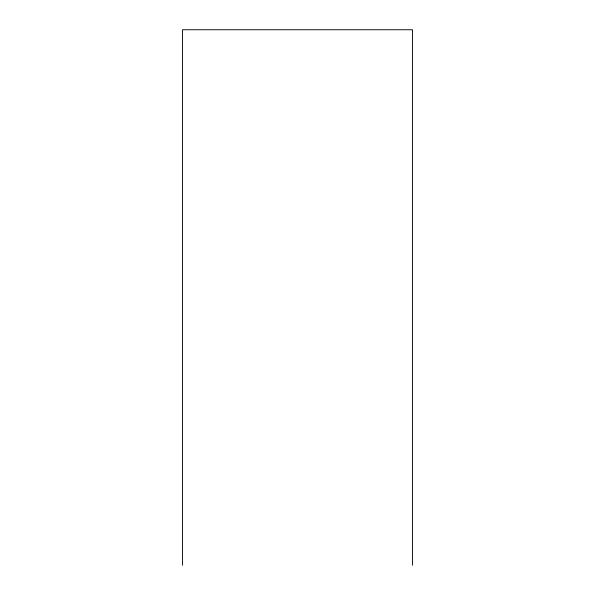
<?xml version="1.0" encoding="UTF-8"?>
<svg xmlns="http://www.w3.org/2000/svg" width="595" height="595" viewBox="0 0 595 595"><rect width="100%" height="100%" fill="white"/><g stroke="black" fill="none" stroke-linecap="round" stroke-linejoin="round"><path stroke-width="0.89" d="M412.521 565.25L412.521 29.75L182.479 29.75L182.479 565.25"/></g></svg>
